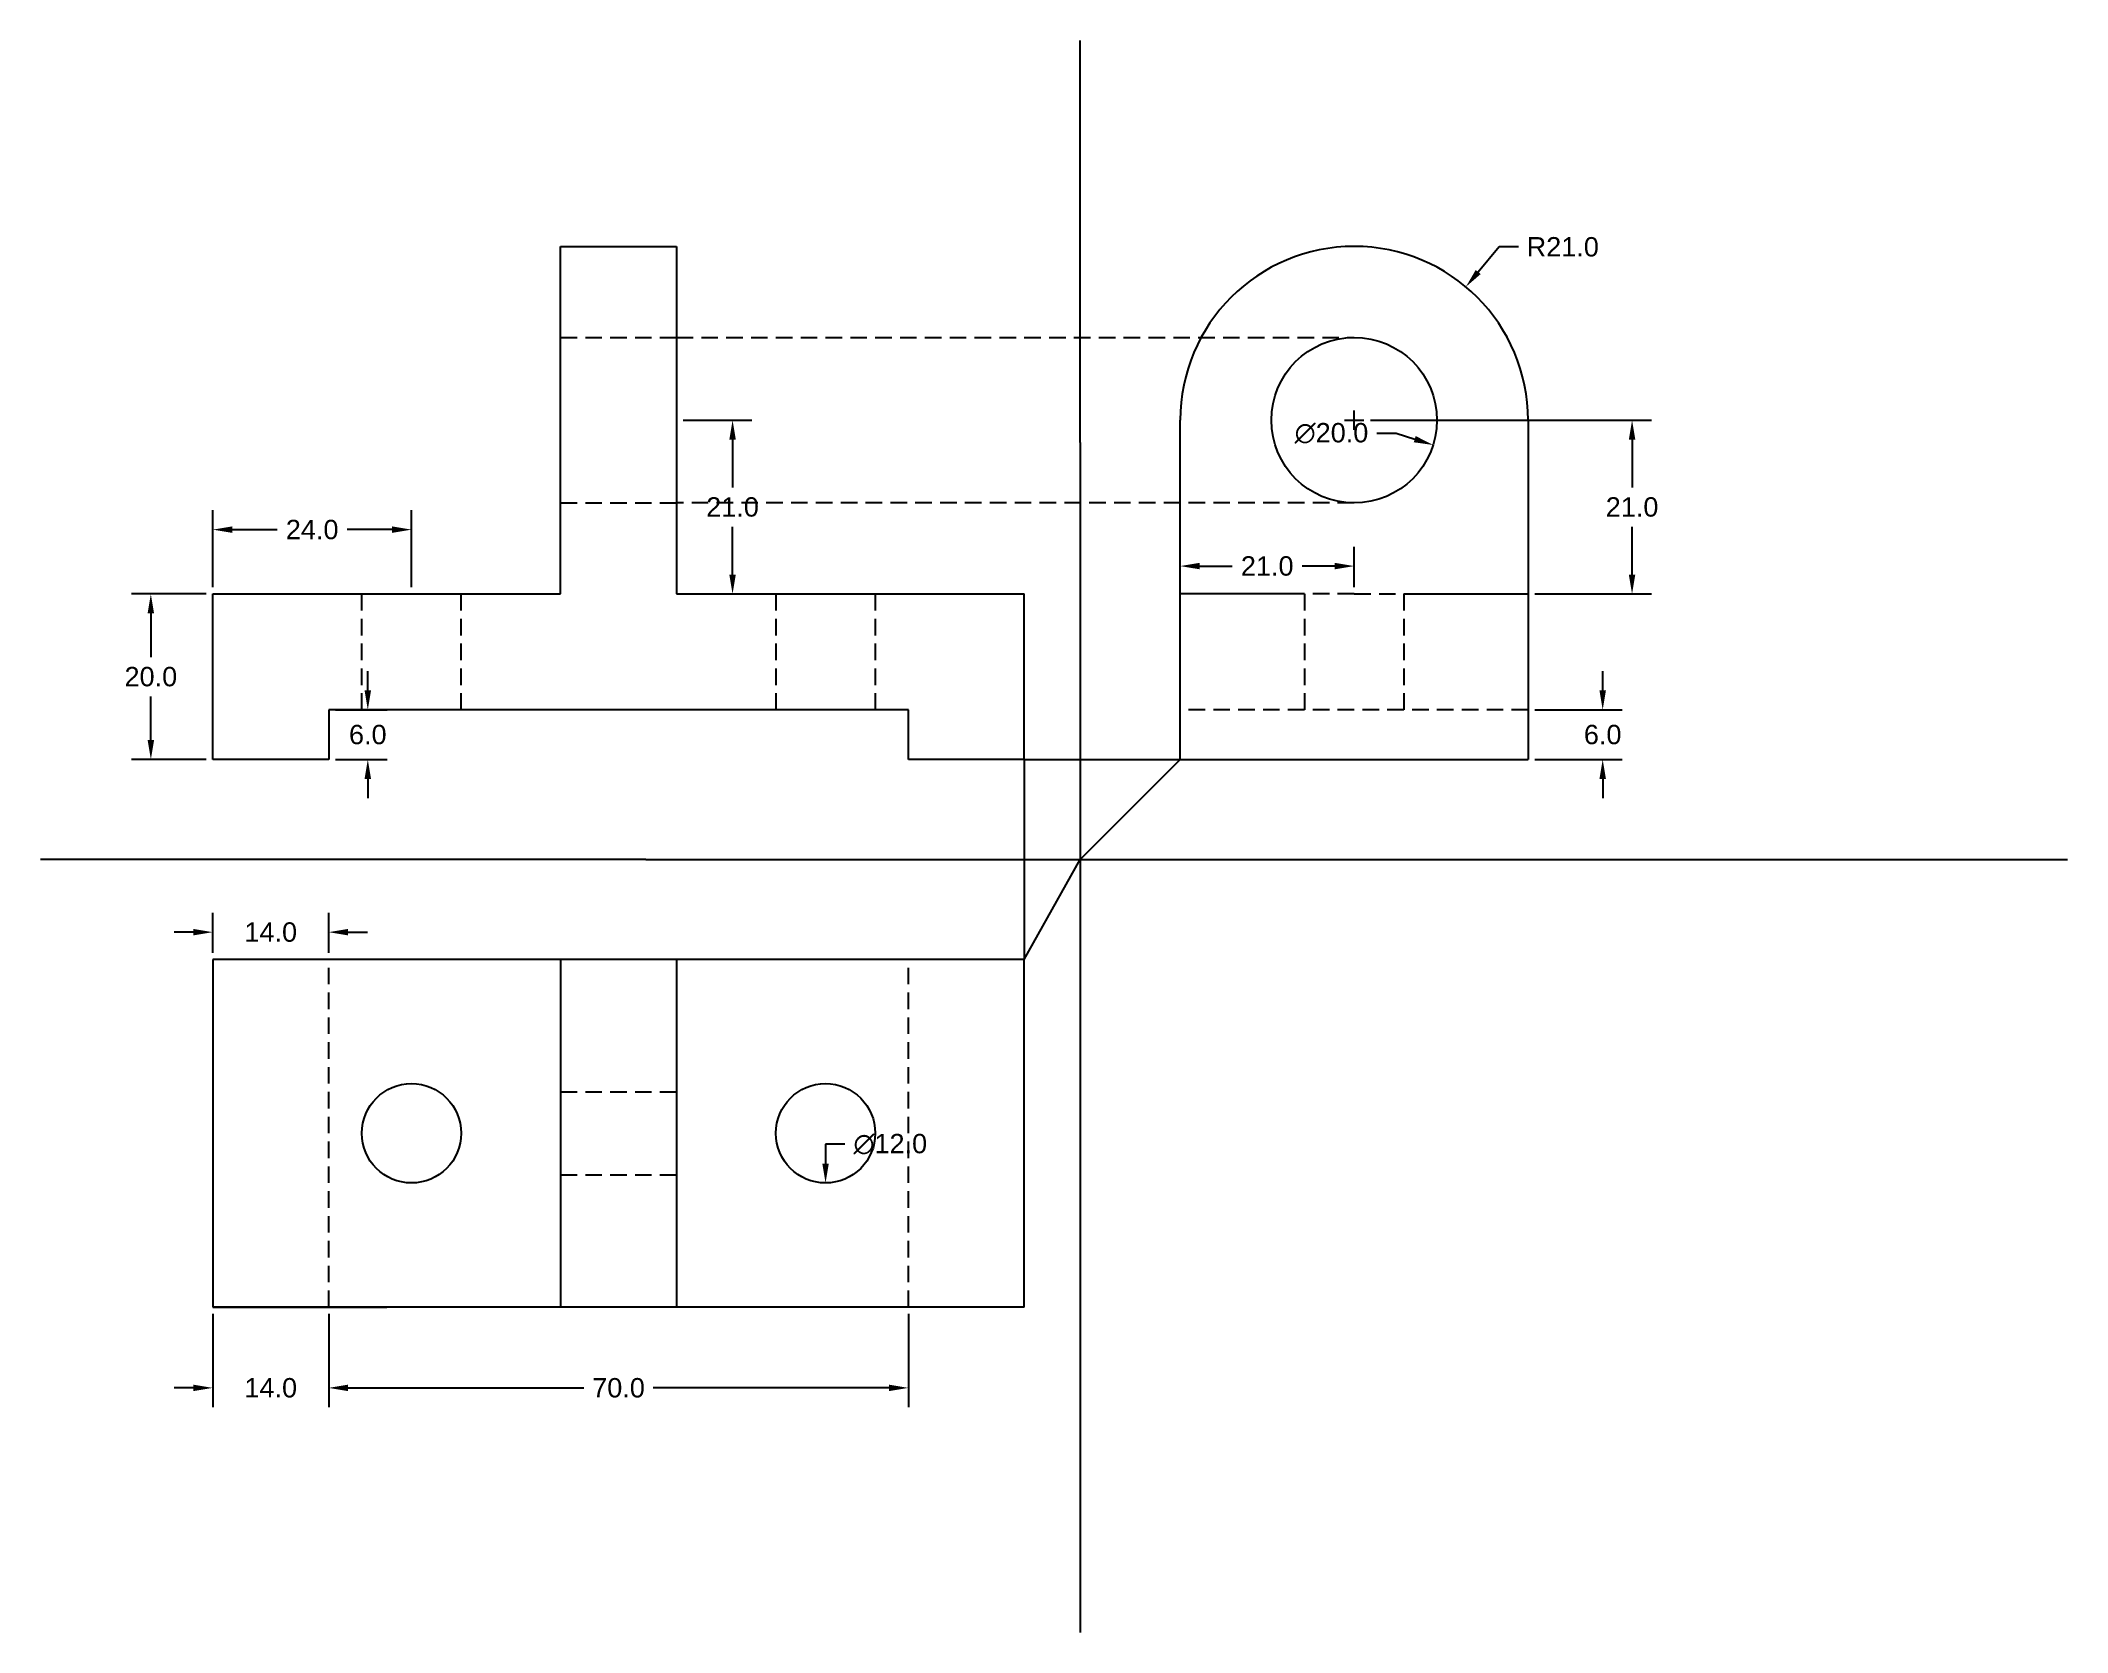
# Model space of a CAD drawing. Header units: inches. Extents: x 632 to 876, y 344 to 536.
import ezdxf

# ---------------------------------------------------------------- set-up
doc = ezdxf.new("R2010")
doc.units = ezdxf.units.IN
doc.header["$LTSCALE"] = 8
doc.header["$MEASUREMENT"] = 0
doc.linetypes.add('HIDDEN', pattern=[0.375, 0.25, -0.125])
for name, color, linetype in [('dimantiin', 5, 'Continuous'), ('hidden', 2, 'HIDDEN'), ('Layer1', 240, 'Continuous')]:
    doc.layers.add(name, color=color, linetype=linetype)
doc.styles.get("Standard").update_dxf_attribs({"font": 'arial.ttf'})
doc.dimstyles.get("Standard").update_dxf_attribs({"dimscale": 13, "dimtxt": 0.18, "dimasz": 0.18, "dimexe": 0.18, "dimexo": 0.0625, "dimgap": 0.09, "dimtad": 0, "dimtih": 1, "dimtoh": 1, "dimdec": 1, "dimzin": 0, "dimdsep": 46, "dimtxsty": 'Standard', "dimcen": 0.09, "dimadec": 0, "dimazin": 0, "dimtfac": 1, "dimtdec": 1, "dimtofl": 0, "dimtmove": 0, "dimatfit": 3, "dimfxl": 1, "dimtolj": 1, "dimtzin": 0, "dimarcsym": 0})

# ---------------------------------------------------------------- blocks, each defined once
blk = doc.blocks.new('*D2')
at = {"layer": 'Defpoints', "color": 0, "transparency": 16777216}
for p in [(652.51, 383.07), (666.51, 383.07), (652.51, 373.31)]:
    blk.add_point(p, dxfattribs=at)
at = {"layer": 'dimantiin', "color": 0, "lineweight": -2, "transparency": 16777216}
for p, q in [((652.51, 382.26), (652.51, 370.97)), ((666.51, 382.26), (666.51, 370.97)), ((650.17, 373.31), (647.83, 373.31)), ((668.85, 373.31), (671.19, 373.31))]:
    blk.add_line(p, q, dxfattribs=at)
at = {"layer": 'dimantiin', "color": 0, "transparency": 16777216}
for points in [[(650.17, 373.7), (650.17, 372.92), (652.51, 373.31)], [(668.85, 373.7), (668.85, 372.92), (666.51, 373.31)]]:
    blk.add_solid(points, dxfattribs=at)
at = {"layer": 'dimantiin', "color": 0, "transparency": 16777216, "insert": (659.51, 373.31), "char_height": 2.34, "attachment_point": 5}
blk.add_mtext('\\A1;14.0', dxfattribs=at)
blk = doc.blocks.new('*D3')
at = {"layer": 'Defpoints', "color": 0, "transparency": 16777216}
for p in [(666.51, 383.07), (736.51, 383.07), (736.51, 373.31)]:
    blk.add_point(p, dxfattribs=at)
at = {"layer": 'dimantiin', "color": 0, "lineweight": -2, "transparency": 16777216}
for p, q in [((666.51, 382.26), (666.51, 370.97)), ((736.51, 382.26), (736.51, 370.97)), ((668.85, 373.31), (697.31, 373.31)), ((734.17, 373.31), (705.71, 373.31))]:
    blk.add_line(p, q, dxfattribs=at)
at = {"layer": 'dimantiin', "color": 0, "transparency": 16777216}
for points in [[(668.85, 373.7), (668.85, 372.92), (666.51, 373.31)], [(734.17, 373.7), (734.17, 372.92), (736.51, 373.31)]]:
    blk.add_solid(points, dxfattribs=at)
at = {"layer": 'dimantiin', "color": 0, "transparency": 16777216, "insert": (701.51, 373.31), "char_height": 2.34, "attachment_point": 5}
blk.add_mtext('\\A1;70.0', dxfattribs=at)
blk = doc.blocks.new('*D4')
at = {"layer": 'Defpoints', "color": 0, "transparency": 16777216}
for p in [(666.51, 455.23), (671.23, 455.23), (666.51, 449.23)]:
    blk.add_point(p, dxfattribs=at)
at = {"layer": 'dimantiin', "color": 0, "lineweight": -2, "transparency": 16777216}
for p, q in [((671.23, 457.57), (671.23, 459.91)), ((667.32, 455.23), (673.57, 455.23)), ((667.32, 449.23), (673.57, 449.23)), ((671.23, 446.89), (671.23, 444.55))]:
    blk.add_line(p, q, dxfattribs=at)
at = {"layer": 'dimantiin', "color": 0, "transparency": 16777216}
for points in [[(670.84, 457.57), (671.62, 457.57), (671.23, 455.23)], [(670.84, 446.89), (671.62, 446.89), (671.23, 449.23)]]:
    blk.add_solid(points, dxfattribs=at)
at = {"layer": 'dimantiin', "color": 0, "transparency": 16777216, "insert": (671.23, 452.23), "char_height": 2.34, "attachment_point": 5}
blk.add_mtext('\\A1;6.0', dxfattribs=at)
blk = doc.blocks.new('*D5')
at = {"layer": 'Defpoints', "color": 0, "transparency": 16777216}
for p in [(803.83, 506.33), (790.35, 490.23)]:
    blk.add_point(p, dxfattribs=at)
at = {"layer": 'dimantiin', "color": 0, "lineweight": -2, "transparency": 16777216}
for p, q in [((807.87, 511.16), (805.33, 508.13)), ((810.21, 511.16), (807.87, 511.16)), ((789.18, 490.23), (791.52, 490.23)), ((790.35, 489.06), (790.35, 491.4))]:
    blk.add_line(p, q, dxfattribs=at)
at = {"layer": 'dimantiin', "color": 0, "transparency": 16777216}
blk.add_solid([(805.03, 508.38), (805.63, 507.88), (803.83, 506.33)], dxfattribs=at)
at = {"layer": 'dimantiin', "color": 0, "transparency": 16777216, "insert": (815.54, 511.16), "char_height": 2.34, "attachment_point": 5}
blk.add_mtext('\\A1;R21.0', dxfattribs=at)
blk = doc.blocks.new('*D6')
at = {"layer": 'Defpoints', "color": 0, "transparency": 16777216}
for p in [(780.81, 493.23), (799.89, 487.23)]:
    blk.add_point(p, dxfattribs=at)
at = {"layer": 'dimantiin', "color": 0, "lineweight": -2, "transparency": 16777216}
for p, q in [((793.09, 488.64), (795.43, 488.64)), ((795.43, 488.64), (797.66, 487.93))]:
    blk.add_line(p, q, dxfattribs=at)
at = {"layer": 'dimantiin', "color": 0, "transparency": 16777216}
blk.add_solid([(797.78, 488.31), (797.54, 487.56), (799.89, 487.23)], dxfattribs=at)
at = {"layer": 'dimantiin', "color": 0, "transparency": 16777216, "insert": (787.61, 488.64), "char_height": 2.34, "attachment_point": 5}
blk.add_mtext('\\A1;∅20.0', dxfattribs=at)
blk = doc.blocks.new('*D7')
at = {"layer": 'Defpoints', "color": 0, "transparency": 16777216}
for p in [(726.51, 410.07), (726.51, 398.07)]:
    blk.add_point(p, dxfattribs=at)
at = {"layer": 'dimantiin', "color": 0, "lineweight": -2, "transparency": 16777216}
for p, q in [((728.85, 402.75), (726.51, 402.75)), ((726.51, 402.75), (726.51, 400.41))]:
    blk.add_line(p, q, dxfattribs=at)
at = {"layer": 'dimantiin', "color": 0, "transparency": 16777216}
blk.add_solid([(726.12, 400.41), (726.9, 400.41), (726.51, 398.07)], dxfattribs=at)
at = {"layer": 'dimantiin', "color": 0, "transparency": 16777216, "insert": (734.33, 402.75), "char_height": 2.34, "attachment_point": 5}
blk.add_mtext('\\A1;∅12.0', dxfattribs=at)
blk = doc.blocks.new('*D8')
at = {"layer": 'Defpoints', "color": 0, "transparency": 16777216}
for p in [(791.52, 490.23), (823.91, 490.23), (811.35, 469.23)]:
    blk.add_point(p, dxfattribs=at)
at = {"layer": 'dimantiin', "color": 0, "lineweight": -2, "transparency": 16777216}
for p, q in [((792.34, 490.23), (826.25, 490.23)), ((823.91, 487.89), (823.91, 482.09)), ((823.91, 471.57), (823.91, 477.36)), ((812.17, 469.23), (826.25, 469.23))]:
    blk.add_line(p, q, dxfattribs=at)
at = {"layer": 'dimantiin', "color": 0, "transparency": 16777216}
for points in [[(823.52, 487.89), (824.3, 487.89), (823.91, 490.23)], [(823.52, 471.57), (824.3, 471.57), (823.91, 469.23)]]:
    blk.add_solid(points, dxfattribs=at)
at = {"layer": 'dimantiin', "color": 0, "transparency": 16777216, "insert": (823.91, 479.73), "char_height": 2.34, "attachment_point": 5}
blk.add_mtext('\\A1;21.0', dxfattribs=at)
blk = doc.blocks.new('*D9')
at = {"layer": 'Defpoints', "color": 0, "transparency": 16777216}
for p in [(708.51, 490.23), (715.28, 490.23), (708.51, 469.23)]:
    blk.add_point(p, dxfattribs=at)
at = {"layer": 'dimantiin', "color": 0, "lineweight": -2, "transparency": 16777216}
for p, q in [((709.32, 490.23), (717.62, 490.23)), ((715.28, 487.89), (715.28, 482.09)), ((715.28, 471.57), (715.28, 477.36)), ((709.32, 469.23), (717.62, 469.23))]:
    blk.add_line(p, q, dxfattribs=at)
at = {"layer": 'dimantiin', "color": 0, "transparency": 16777216}
for points in [[(714.89, 487.89), (715.67, 487.89), (715.28, 490.23)], [(714.89, 471.57), (715.67, 471.57), (715.28, 469.23)]]:
    blk.add_solid(points, dxfattribs=at)
at = {"layer": 'dimantiin', "color": 0, "transparency": 16777216, "insert": (715.28, 479.73), "char_height": 2.34, "attachment_point": 5}
blk.add_mtext('\\A1;21.0', dxfattribs=at)
blk = doc.blocks.new('*D11')
at = {"layer": 'Defpoints', "color": 0, "transparency": 16777216}
for p in [(676.51, 477), (652.51, 469.23), (676.51, 469.23)]:
    blk.add_point(p, dxfattribs=at)
at = {"layer": 'dimantiin', "color": 0, "lineweight": -2, "transparency": 16777216}
for p, q in [((652.51, 470.04), (652.51, 479.34)), ((676.51, 470.04), (676.51, 479.34)), ((654.85, 477), (660.28, 477)), ((674.17, 477), (668.73, 477))]:
    blk.add_line(p, q, dxfattribs=at)
at = {"layer": 'dimantiin', "color": 0, "transparency": 16777216}
for points in [[(654.85, 477.39), (654.85, 476.61), (652.51, 477)], [(674.17, 477.39), (674.17, 476.61), (676.51, 477)]]:
    blk.add_solid(points, dxfattribs=at)
at = {"layer": 'dimantiin', "color": 0, "transparency": 16777216, "insert": (664.51, 477), "char_height": 2.34, "attachment_point": 5}
blk.add_mtext('\\A1;24.0', dxfattribs=at)
blk = doc.blocks.new('*D12')
at = {"layer": 'Defpoints', "color": 0, "transparency": 16777216}
for p in [(666.51, 428.37), (652.51, 425.07), (666.51, 425.07)]:
    blk.add_point(p, dxfattribs=at)
at = {"layer": 'dimantiin', "color": 0, "lineweight": -2, "transparency": 16777216}
for p, q in [((652.51, 425.88), (652.51, 430.71)), ((666.51, 425.88), (666.51, 430.71)), ((650.17, 428.37), (647.83, 428.37)), ((668.85, 428.37), (671.19, 428.37))]:
    blk.add_line(p, q, dxfattribs=at)
at = {"layer": 'dimantiin', "color": 0, "transparency": 16777216}
for points in [[(650.17, 428.76), (650.17, 427.98), (652.51, 428.37)], [(668.85, 428.76), (668.85, 427.98), (666.51, 428.37)]]:
    blk.add_solid(points, dxfattribs=at)
at = {"layer": 'dimantiin', "color": 0, "transparency": 16777216, "insert": (659.51, 428.37), "char_height": 2.34, "attachment_point": 5}
blk.add_mtext('\\A1;14.0', dxfattribs=at)
blk = doc.blocks.new('*D13')
at = {"layer": 'Defpoints', "color": 0, "transparency": 16777216}
for p in [(645.03, 469.23), (652.51, 469.23), (652.51, 449.23)]:
    blk.add_point(p, dxfattribs=at)
at = {"layer": 'dimantiin', "color": 0, "lineweight": -2, "transparency": 16777216}
for p, q in [((651.7, 469.23), (642.69, 469.23)), ((645.03, 466.89), (645.03, 461.59)), ((645.03, 451.57), (645.03, 456.86)), ((651.7, 449.23), (642.69, 449.23))]:
    blk.add_line(p, q, dxfattribs=at)
at = {"layer": 'dimantiin', "color": 0, "transparency": 16777216}
for points in [[(644.64, 466.89), (645.42, 466.89), (645.03, 469.23)], [(644.64, 451.57), (645.42, 451.57), (645.03, 449.23)]]:
    blk.add_solid(points, dxfattribs=at)
at = {"layer": 'dimantiin', "color": 0, "transparency": 16777216, "insert": (645.03, 459.23), "char_height": 2.34, "attachment_point": 5}
blk.add_mtext('\\A1;20.0', dxfattribs=at)
blk = doc.blocks.new('*D14')
at = {"layer": 'Defpoints', "color": 0, "transparency": 16777216}
for p in [(811.35, 455.23), (820.36, 455.23), (811.35, 449.23)]:
    blk.add_point(p, dxfattribs=at)
at = {"layer": 'dimantiin', "color": 0, "lineweight": -2, "transparency": 16777216}
for p, q in [((820.36, 457.57), (820.36, 459.91)), ((812.17, 455.23), (822.7, 455.23)), ((812.17, 449.23), (822.7, 449.23)), ((820.36, 446.89), (820.36, 444.55))]:
    blk.add_line(p, q, dxfattribs=at)
at = {"layer": 'dimantiin', "color": 0, "transparency": 16777216}
for points in [[(819.97, 457.57), (820.75, 457.57), (820.36, 455.23)], [(819.97, 446.89), (820.75, 446.89), (820.36, 449.23)]]:
    blk.add_solid(points, dxfattribs=at)
at = {"layer": 'dimantiin', "color": 0, "transparency": 16777216, "insert": (820.36, 452.23), "char_height": 2.34, "attachment_point": 5}
blk.add_mtext('\\A1;6.0', dxfattribs=at)
blk = doc.blocks.new('*D15')
at = {"layer": 'Defpoints', "color": 0, "transparency": 16777216}
for p in [(790.35, 472.6), (769.35, 469.23), (790.35, 469.23)]:
    blk.add_point(p, dxfattribs=at)
at = {"layer": 'dimantiin', "color": 0, "lineweight": -2, "transparency": 16777216}
for p, q in [((769.35, 470.04), (769.35, 474.94)), ((790.35, 470.04), (790.35, 474.94)), ((771.69, 472.6), (775.63, 472.6)), ((788.01, 472.6), (784.08, 472.6))]:
    blk.add_line(p, q, dxfattribs=at)
at = {"layer": 'dimantiin', "color": 0, "transparency": 16777216}
for points in [[(771.69, 472.99), (771.69, 472.21), (769.35, 472.6)], [(788.01, 472.99), (788.01, 472.21), (790.35, 472.6)]]:
    blk.add_solid(points, dxfattribs=at)
at = {"layer": 'dimantiin', "color": 0, "transparency": 16777216, "insert": (779.85, 472.6), "char_height": 2.34, "attachment_point": 5}
blk.add_mtext('\\A1;21.0', dxfattribs=at)

msp = doc.modelspace()

# ---------------------------------------------------------------- linework, layer by layer
for p, q in [((694.51, 490.23), (694.51, 511.23)), ((694.51, 511.23), (708.51, 511.23)), ((708.51, 511.23), (708.51, 469.23)), ((694.51, 469.23), (694.51, 490.23)), ((769.35, 469.23), (769.35, 490.23)), ((811.35, 490.23), (811.35, 469.23)), ((652.51, 449.23), (652.51, 469.23)), ((652.51, 469.23), (694.51, 469.23)), ((708.51, 469.23), (750.51, 469.23)), ((750.51, 449.23), (750.51, 469.23)), ((769.35, 449.23), (769.35, 469.23)), ((784.35, 469.23), (769.35, 469.23)), ((796.35, 469.23), (811.35, 469.23)), ((811.35, 469.23), (811.35, 449.23)), ((736.51, 455.23), (666.51, 455.23)), ((666.51, 455.23), (666.51, 449.23)), ((736.51, 449.23), (736.51, 455.23)), ((666.51, 449.23), (652.51, 449.23)), ((750.51, 449.23), (736.51, 449.23)), ((769.35, 449.23), (811.35, 449.23)), ((694.51, 425.07), (652.51, 425.07)), ((652.51, 425.07), (652.51, 383.07)), ((708.51, 425.07), (694.51, 425.07)), ((694.51, 425.07), (694.51, 383.07)), ((750.51, 425.07), (708.51, 425.07)), ((708.51, 425.07), (708.51, 383.07)), ((750.51, 425.07), (726.51, 425.07)), ((750.51, 383.07), (750.51, 425.07)), ((750.51, 383.07), (652.51, 383.07)), ((652.51, 383.07), (673.51, 383.07))]:
    msp.add_line(p, q)
for centre, radius in [((790.35, 490.23), 10), ((676.51, 404.07), 6), ((726.51, 404.07), 6)]:
    msp.add_circle(centre, radius)
msp.add_arc((790.35, 490.23), 21, 0, 180)
at = {"layer": 'hidden'}
for p, q in [((694.51, 500.23), (708.51, 500.23)), ((708.51, 500.23), (790.35, 500.23)), ((694.51, 480.23), (708.51, 480.23)), ((790.35, 480.23), (708.51, 480.23)), ((670.51, 455.23), (670.51, 469.23)), ((682.51, 455.23), (682.51, 469.23)), ((720.51, 469.23), (720.51, 455.23)), ((732.51, 469.23), (732.51, 455.23)), ((790.35, 469.23), (784.35, 469.23)), ((784.35, 469.23), (784.35, 455.23)), ((790.35, 469.23), (796.35, 469.23)), ((796.35, 469.23), (796.35, 455.23)), ((811.35, 455.23), (769.35, 455.23)), ((666.51, 383.07), (666.51, 425.07)), ((736.51, 383.07), (736.51, 425.07)), ((694.51, 409.07), (694.51, 409.07)), ((694.51, 409.07), (708.51, 409.07)), ((694.51, 399.07), (708.51, 399.07)), ((666.51, 383.07), (666.51, 383.07))]:
    msp.add_line(p, q, dxfattribs=at)
at = {"layer": 'Layer1'}
for p, q in [((757.27, 487.53), (757.27, 536.1)), ((757.27, 487.53), (757.27, 387.53)), ((750.51, 449.23), (750.51, 437.15)), ((750.51, 449.23), (757.27, 449.23)), ((757.27, 449.23), (769.35, 449.23)), ((757.27, 437.15), (769.35, 449.23)), ((704.82, 437.15), (631.71, 437.15)), ((704.82, 437.15), (811.41, 437.15)), ((750.51, 437.15), (750.51, 425.07)), ((750.51, 425.07), (757.27, 437.15)), ((811.41, 437.15), (876.49, 437.15)), ((757.27, 387.53), (757.27, 343.76))]:
    msp.add_line(p, q, dxfattribs=at)

# ---------------------------------------------------------------- dimensions: what is measured, and where the dimension line sits
at = {"layer": 'dimantiin'}
dim = msp.add_radius_dim(center=(790.35, 490.23), mpoint=(803.83, 506.33), dimstyle='Standard', dxfattribs=at)
dim.commit()
dim.dimension.update_dxf_attribs({"geometry": '*D5', "text_midpoint": (815.54, 511.16), "dimtype": 164})
for p1, p2, picture, middle in [((780.81, 493.23), (799.89, 487.23), '*D6', (787.61, 488.64)), ((726.51, 410.07), (726.51, 398.07), '*D7', (734.33, 402.75))]:
    dim = msp.add_diameter_dim_2p(p1=p1, p2=p2, dimstyle='Standard', dxfattribs=at)
    dim.commit()
    dim.dimension.update_dxf_attribs({"geometry": picture, "text_midpoint": middle, "dimtype": 163})
for base, p1, p2, picture, middle in [((715.28, 490.23), (708.51, 469.23), (708.51, 490.23), '*D9', (715.28, 479.73)), ((823.91, 490.23), (811.35, 469.23), (791.52, 490.23), '*D8', (823.91, 479.73)), ((645.03, 469.23), (652.51, 449.23), (652.51, 469.23), '*D13', (645.03, 459.23)), ((671.23, 455.23), (666.51, 449.23), (666.51, 455.23), '*D4', (671.23, 452.23)), ((820.36, 455.23), (811.35, 449.23), (811.35, 455.23), '*D14', (820.36, 452.23))]:
    dim = msp.add_linear_dim(base=base, p1=p1, p2=p2, angle=90, dimstyle='Standard', dxfattribs=at)
    dim.commit()
    dim.dimension.update_dxf_attribs({"geometry": picture, "text_midpoint": middle})
for base, p1, p2, picture, middle in [((676.51, 477), (652.51, 469.23), (676.51, 469.23), '*D11', (664.51, 477)), ((790.35, 472.6), (769.35, 469.23), (790.35, 469.23), '*D15', (779.85, 472.6)), ((666.51, 428.37), (652.51, 425.07), (666.51, 425.07), '*D12', (659.51, 428.37)), ((652.51, 373.31), (666.51, 383.07), (652.51, 383.07), '*D2', (659.51, 373.31)), ((736.51, 373.31), (666.51, 383.07), (736.51, 383.07), '*D3', (701.51, 373.31))]:
    dim = msp.add_linear_dim(base=base, p1=p1, p2=p2, dimstyle='Standard', dxfattribs=at)
    dim.commit()
    dim.dimension.update_dxf_attribs({"geometry": picture, "text_midpoint": middle})

doc.saveas('drawing.dxf')
